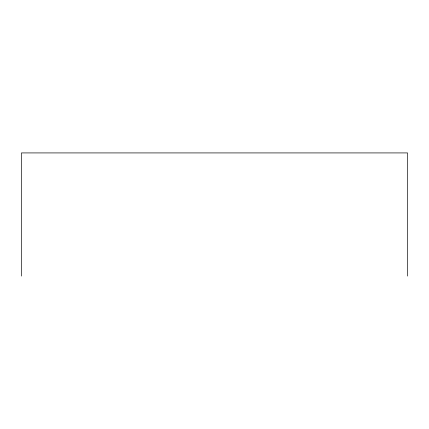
<?xml version="1.0" encoding="UTF-8"?>
<svg xmlns="http://www.w3.org/2000/svg" width="429" height="429" viewBox="0 0 429 429"><rect width="100%" height="100%" fill="white"/><g stroke="black" fill="none" stroke-linecap="round" stroke-linejoin="round"><path stroke-width="0.64" d="M407.55 276.078L407.55 152.922L21.45 152.922L21.45 276.078"/></g></svg>
